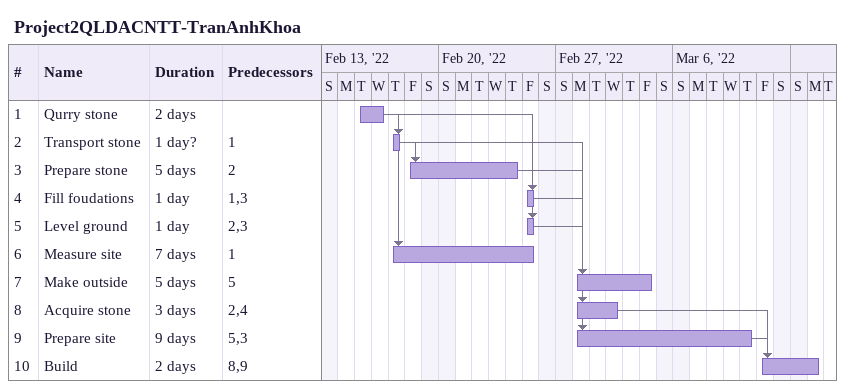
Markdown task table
Project2QLDACNTT-TranAnhKhoa

| ID | Task | Duration | Start | Finish | Predecessors |
|---|---|---|---|---|---|
| 1 | Qurry stone | 2d | 2022-02-15 | 2022-02-16 |  |
| 2 | Transport stone | 1d? | 2022-02-17 | 2022-02-17 | 1 |
| 3 | Prepare stone | 5d | 2022-02-18 | 2022-02-24 | 2 |
| 4 | Fill foudations | 1d | 2022-02-25 | 2022-02-25 | 1, 3 |
| 5 | Level ground | 1d | 2022-02-25 | 2022-02-25 | 2, 3 |
| 6 | Measure site | 7d | 2022-02-17 | 2022-02-25 | 1 |
| 7 | Make outside | 5d | 2022-02-28 | 2022-03-04 | 5 |
| 8 | Acquire stone | 3d | 2022-02-28 | 2022-03-02 | 2, 4 |
| 9 | Prepare site | 9d | 2022-02-28 | 2022-03-10 | 5, 3 |
| 10 | Build | 2d | 2022-03-11 | 2022-03-14 | 8, 9 |
